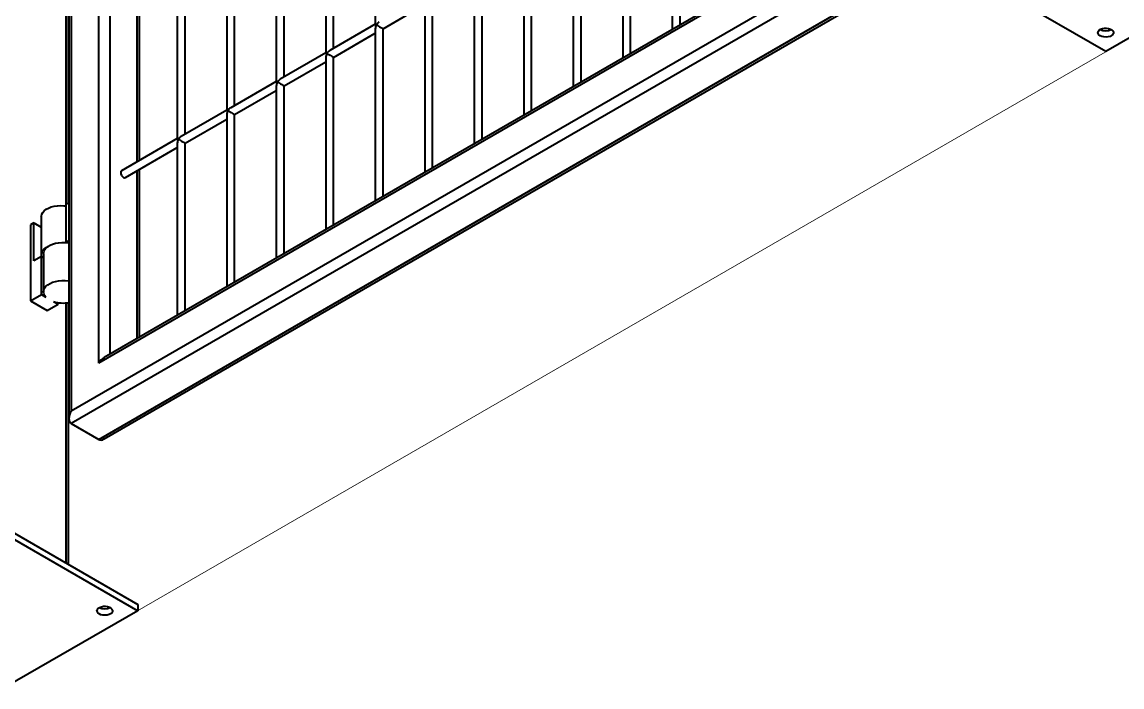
# Model space of a CAD drawing. Header units: millimetres. Extents: x 0 to 420, y 0 to 297.
# Drawn here: x 266 to 280.14, y 89.06 to 97.61 of the extents above; entities that cross this region are included whole.
import ezdxf

# ---------------------------------------------------------------- set-up
doc = ezdxf.new("R2010")
doc.units = ezdxf.units.MM

msp = doc.modelspace()

# ---------------------------------------------------------------- linework, layer by layer
at = {"color": 7, "linetype": 'Continuous', "lineweight": 20}
msp.add_line((265.7887, 89.0621), (323.7715, 122.5348), dxfattribs=at)
at = {"color": 7, "linetype": 'Continuous', "lineweight": 40}
for p, q in [((266.6009, 121.8587), (266.6009, 92.5111)), ((266.6302, 121.8418), (266.6302, 92.6097)), ((266.9837, 93.222), (266.9837, 121.6377)), ((266.5958, 95.2844), (266.5958, 118.4987)), ((270.54, 99.8722), (270.54, 97.5783)), ((278.2409, 99.7206), (266.9837, 93.222)), ((278.2116, 99.7376), (267.0544, 93.2967)), ((274.3583, 99.7248), (274.3583, 97.5131)), ((274.4583, 97.5709), (274.4583, 99.7248)), ((266.6302, 92.6097), (278.5944, 99.5165)), ((278.7358, 99.4348), (266.6302, 92.4464)), ((269.9036, 99.5048), (269.9036, 97.2109)), ((270.0036, 97.2686), (270.0036, 99.5048)), ((273.7219, 99.3575), (273.7219, 97.1458)), ((273.8219, 97.2035), (273.8219, 99.3575)), ((266.9837, 92.2423), (279.0894, 99.2307)), ((267.0544, 92.2493), (279.1187, 99.2138)), ((269.2672, 99.1374), (269.2672, 96.8435)), ((269.3672, 96.9012), (269.3672, 99.1374)), ((273.0855, 98.9901), (273.0855, 96.7784)), ((273.1855, 96.8361), (273.1855, 98.9901)), ((268.6308, 98.77), (268.6308, 96.4761)), ((268.7308, 96.5339), (268.7308, 98.77)), ((272.4492, 98.6227), (272.4492, 96.411)), ((272.5492, 96.4687), (272.5492, 98.6227)), ((267.9944, 98.4026), (267.9944, 96.1087)), ((268.0944, 96.1665), (268.0944, 98.4026)), ((271.8128, 98.2553), (271.8128, 96.0436)), ((271.9128, 96.1013), (271.9128, 98.2553)), ((279.9308, 97.2262), (278.2338, 98.2058)), ((281.6279, 98.2058), (279.9308, 97.2262)), ((267.508, 95.8279), (267.508, 98.0641)), ((271.1764, 97.8879), (271.1764, 95.6762)), ((271.2764, 95.7339), (271.2764, 97.8879)), ((270.64, 97.5205), (271.1764, 97.8302)), ((270.54, 97.5783), (269.9536, 97.2398)), ((270.0036, 97.1532), (270.54, 97.4628)), ((270.54, 97.5205), (270.54, 95.3088)), ((270.64, 95.3666), (270.64, 97.5205)), ((269.9036, 97.2109), (269.3172, 96.8724)), ((269.3672, 96.7858), (269.9036, 97.0954)), ((269.9036, 97.1532), (269.9036, 94.9414)), ((270.0036, 94.9992), (270.0036, 97.1532)), ((269.2672, 96.8435), (268.6808, 96.505)), ((269.2672, 96.7858), (269.2672, 94.5741)), ((269.3672, 94.6318), (269.3672, 96.7858)), ((268.7308, 96.4184), (269.2672, 96.728)), ((268.6308, 96.4761), (268.0444, 96.1376)), ((268.0944, 96.051), (268.6308, 96.3607)), ((268.6308, 96.4184), (268.6308, 94.2067)), ((268.7308, 94.2644), (268.7308, 96.4184)), ((267.9944, 96.1087), (267.2769, 95.6946)), ((267.9944, 96.051), (267.9944, 93.8393)), ((268.0944, 93.897), (268.0944, 96.051)), ((267.3269, 95.608), (267.9944, 95.9933)), ((267.508, 93.5585), (267.508, 95.7125)), ((266.6009, 95.2874), (266.5595, 95.2634)), ((266.5595, 95.2634), (266.5595, 94.7735)), ((266.2458, 95.1042), (266.2458, 94.6143)), ((266.1493, 95.0267), (266.1069, 95.0022)), ((266.1069, 95.0022), (266.1069, 94.0223)), ((266.1493, 94.5368), (266.1493, 95.0267)), ((266.1493, 95.0267), (266.2458, 94.971)), ((266.5595, 94.7735), (266.6009, 94.7974)), ((266.2741, 94.6307), (266.2741, 94.1407)), ((266.2483, 94.5939), (266.1493, 94.5368)), ((266.2483, 94.104), (266.2483, 94.5939)), ((266.2483, 94.5939), (266.2741, 94.579)), ((266.1069, 94.0223), (266.2483, 94.104)), ((266.2483, 94.104), (266.3049, 94.0713)), ((266.1069, 94.0223), (266.319, 93.8999)), ((266.319, 93.8999), (266.4605, 93.9815)), ((266.4039, 94.0142), (266.4605, 93.9815)), ((266.4605, 93.9815), (266.4605, 94.0012)), ((266.5958, 90.6372), (266.5958, 94.0025)), ((266.6302, 92.4464), (266.9837, 92.2423)), ((265.7887, 91.1031), (267.4858, 90.1234)), ((265.7887, 91.0215), (267.4858, 90.0418)), ((267.4858, 90.1234), (267.4858, 90.0418)), ((267.4858, 90.0418), (265.7887, 89.0621))]:
    msp.add_line(p, q, dxfattribs=at)
at = {"color": 8, "linetype": 'Continuous', "lineweight": 40}
for p, q in [((267.1251, 121.556), (267.1251, 93.3375)), ((266.5665, 95.2675), (266.5665, 118.4947)), ((267.4787, 95.811), (267.4787, 98.0472)), ((267.4787, 93.5416), (267.4787, 95.6956)), ((266.5665, 90.6541), (266.5665, 93.9985))]:
    msp.add_line(p, q, dxfattribs=at)
at = {"color": 7, "linetype": 'Continuous', "lineweight": 40, "flags": 128}
for points in [[(279.8601, 97.4303), (279.8437, 97.4428), (279.8337, 97.4574), (279.8309, 97.473), (279.8355, 97.4885), (279.8472, 97.5027), (279.8651, 97.5146), (279.8879, 97.5232), (279.9139, 97.528), (279.9411, 97.5285), (279.9675, 97.5248), (279.9913, 97.5171), (280.0105, 97.506), (280.0239, 97.4923), (280.0303, 97.477), (280.0294, 97.4613), (280.0212, 97.4463), (280.0062, 97.4331), (279.9857, 97.4228), (279.9611, 97.4161), (279.9343, 97.4134), (279.9072, 97.415), (279.8818, 97.4208), (279.8601, 97.4303)], [(267.2769, 95.6946), (267.2769, 95.6946), (267.2693, 95.6857), (267.2666, 95.6717), (267.2693, 95.6545), (267.2769, 95.6368), (267.2884, 95.6213), (267.3019, 95.6104), (267.3154, 95.6057), (267.3269, 95.608)], [(266.2458, 95.1042), (266.2462, 95.1122), (266.252, 95.1362), (266.2647, 95.1593), (266.2839, 95.1808), (266.3091, 95.2002), (266.3396, 95.2169), (266.3744, 95.2304), (266.4127, 95.2404), (266.4533, 95.2465), (266.4951, 95.2486), (266.537, 95.2466), (266.5595, 95.2438)], [(266.2741, 94.6307), (266.2741, 94.631), (266.2777, 94.6552), (266.2883, 94.6786), (266.3056, 94.7007), (266.3289, 94.7209), (266.3578, 94.7384), (266.3914, 94.753), (266.4287, 94.7641), (266.4688, 94.7714), (266.5103, 94.7748), (266.5523, 94.7741), (266.5934, 94.7693), (266.6009, 94.768)], [(266.2483, 94.5939), (266.2474, 94.5981), (266.2462, 94.6223), (266.252, 94.6463), (266.2647, 94.6694), (266.2839, 94.6909), (266.3091, 94.7103), (266.3337, 94.7242)], [(266.3049, 94.0713), (266.2879, 94.0935), (266.2775, 94.117), (266.2741, 94.1411), (266.2777, 94.1653), (266.2883, 94.1887), (266.3056, 94.2108), (266.3289, 94.2309), (266.3578, 94.2485), (266.3914, 94.263), (266.4287, 94.2741), (266.4688, 94.2815), (266.5103, 94.2848), (266.5523, 94.2841), (266.5934, 94.2794), (266.6009, 94.2781)], [(266.9908, 90.0009), (266.9743, 90.0135), (266.9643, 90.0281), (266.9616, 90.0437), (266.9662, 90.0592), (266.9779, 90.0734), (266.9958, 90.0853), (267.0186, 90.0939), (267.0445, 90.0987), (267.0717, 90.0992), (267.0982, 90.0955), (267.1219, 90.0878), (267.1412, 90.0766), (267.1545, 90.0629), (267.161, 90.0477), (267.16, 90.032), (267.1518, 90.017), (267.1369, 90.0038), (267.1163, 89.9935), (267.0918, 89.9867), (267.0649, 89.9841), (267.0378, 89.9857), (267.0125, 89.9914), (266.9908, 90.0009)]]:
    msp.add_lwpolyline(points, dxfattribs=at)
at = {"color": 7, "linetype": 'Continuous', "lineweight": 40}
for centre, radius, start, end in [((279.9308, 97.6457), 0.1513, 242.13882, 297.85563), ((266.5244, 94.4104), 0.4141, 253.08006, 280.64105), ((267.0615, 90.2164), 0.1513, 242.13897, 297.85562)]:
    msp.add_arc(centre, radius, start, end, dxfattribs=at)
for centre, major_axis, ratio, start_param, end_param in [((270.59, 97.5494), (0.0354, 0.0612), 0.5773346, 0.7853575, 1.570837), ((270.59, 97.5494), (0.05, -0.0289), 0.0000704, 3.1416333, 3.9270314), ((270.59, 97.5494), (0.0354, 0.0612), 0.5773346, 1.570837, 2.3562351), ((270.59, 97.5494), (0.05, -0.0289), 0.0000704, 3.9270314, 6.2832259), ((269.9536, 97.182), (0.05, -0.0289), 0.0000704, 3.1416333, 3.9270314), ((269.9536, 97.182), (0.0354, 0.0612), 0.5773346, 1.570837, 2.3562351), ((269.9536, 97.182), (0.0354, 0.0612), 0.5773346, 0.7853575, 1.570837), ((269.9536, 97.182), (0.05, -0.0289), 0.0000704, 3.9270315, 6.2832259), ((269.3172, 96.8146), (0.05, -0.0289), 0.0000704, 3.1416333, 3.9270315), ((269.3172, 96.8146), (0.0354, 0.0612), 0.5773346, 1.570837, 2.3562351), ((269.3172, 96.8146), (0.0354, 0.0612), 0.5773346, 0.7853575, 1.570837), ((269.3172, 96.8146), (0.05, -0.0289), 0.0000704, 3.9270315, 6.2832259), ((268.6808, 96.4473), (0.05, -0.0289), 0.0000704, 3.1416333, 3.9270315), ((268.6808, 96.4473), (0.0354, 0.0612), 0.5773346, 1.570837, 2.3562351), ((268.6808, 96.4473), (0.0354, 0.0612), 0.5773346, 0.7853575, 1.570837), ((268.6808, 96.4473), (0.05, -0.0289), 0.0000704, 3.9270314, 6.2832259), ((268.0444, 96.0799), (0.05, -0.0289), 0.0000704, 3.1416333, 3.9270314), ((268.0444, 96.0799), (0.0354, 0.0612), 0.5773346, 1.570837, 2.3562351), ((268.0444, 96.0799), (0.0354, 0.0612), 0.5773346, 0.7853575, 1.570837), ((268.0444, 96.0799), (0.05, -0.0289), 0.0000704, 3.9270314, 6.2832259), ((267.0544, 93.1812), (0.0707, 0.1225), 0.5773346, 0.7853575, 1.570837), ((266.7009, 92.5688), (0.0707, 0.1225), 0.5773346, 1.570837, 3.1416333), ((267.0544, 92.3647), (0.0707, 0.1225), 0.5773346, 3.1416333, 3.9269502)]:
    msp.add_ellipse(centre, major_axis=major_axis, ratio=ratio, start_param=start_param, end_param=end_param, dxfattribs=at)

doc.saveas('drawing.dxf')
